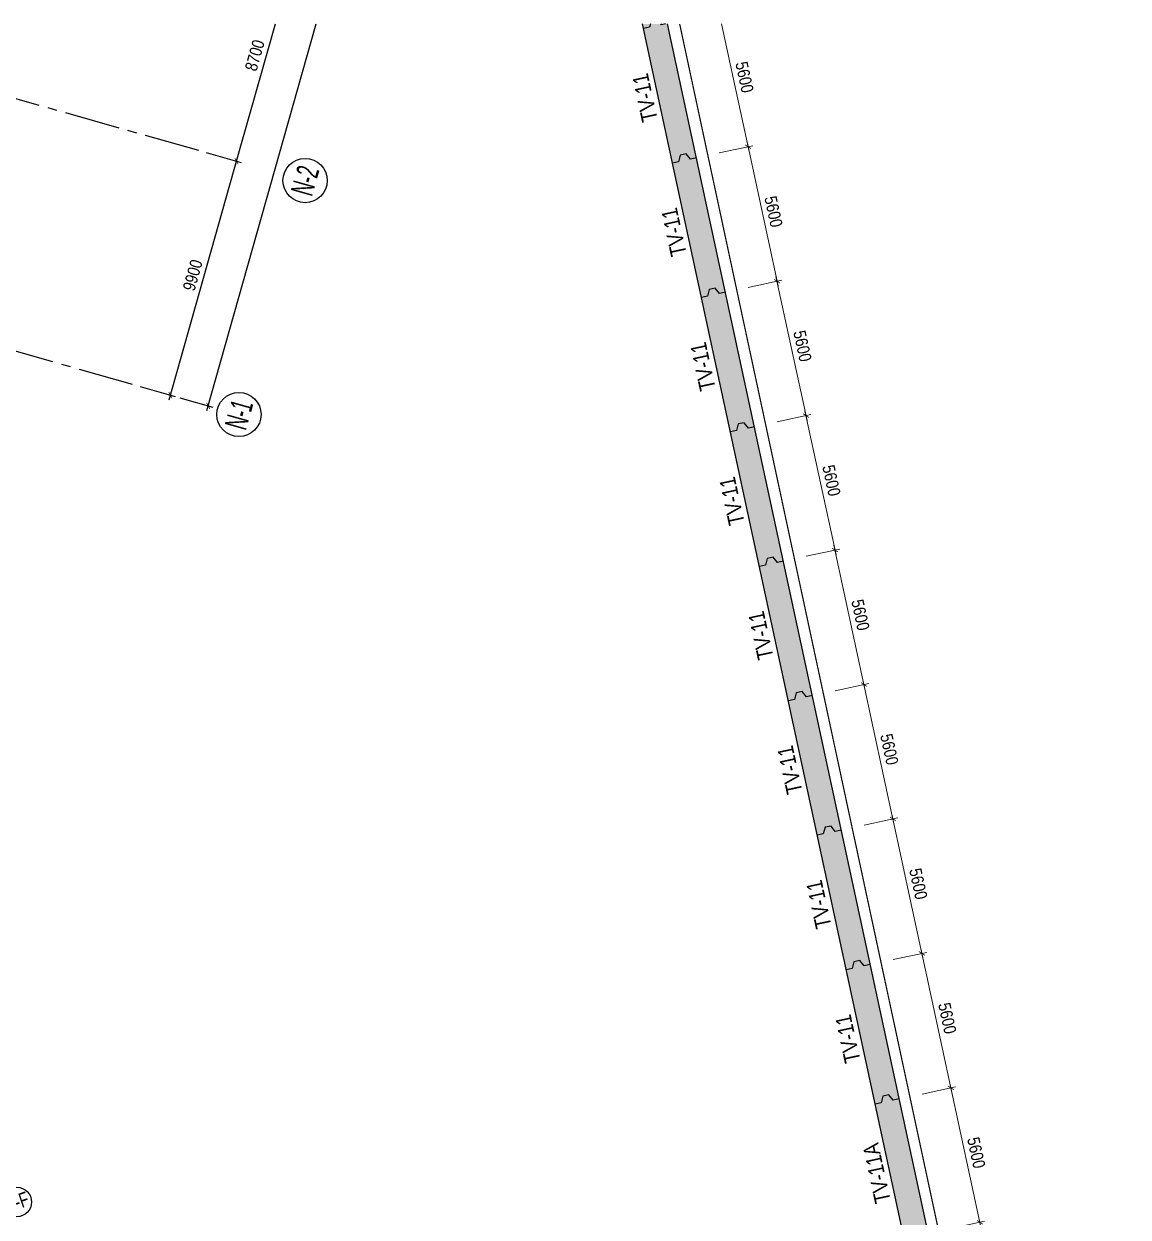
# Model space of a CAD drawing. Header units: millimetres. Extents: x 489377 to 1074388, y -818569 to -310551.
# Drawn here: x 587866 to 632844, y -359139 to -310551 of the extents above; entities that cross this region are included whole.
import ezdxf
from ezdxf.enums import TextEntityAlignment as Align
from ezdxf.xclip import XClip

# ---------------------------------------------------------------- set-up
doc = ezdxf.new("R2010")
doc.units = ezdxf.units.MM
doc.header["$LTSCALE"] = 100
doc.header["$XCLIPFRAME"] = 0
doc.header["$PDMODE"] = 32
doc.header["$PDSIZE"] = 2.5
for name, pattern in [('CENTER2', [1.125, 0.75, -0.125, 0.125, -0.125]), ('DASHDOT', [1, 0.5, -0.25, 0, -0.25]), ('DASHED', [4.5, 3, -1.5])]:
    doc.linetypes.add(name, pattern=pattern)
for name, color, linetype in [('A-GRID-SYM', 50, 'Continuous'), ('ccu11-Dim', 8, 'Continuous'), ('ccu11-Khuat', 9, 'DASHED'), ('ccu12-Hatch', 250, 'Continuous'), ('ccu12-Truc', 13, 'CENTER2'), ('KC-Betong', 6, 'Continuous'), ('KT-Dim', 8, 'Continuous'), ('Xref_ST_MBDV Cot vach 30.7.2022$0$Xref_ST_MBDV Cot vach 30.7.2022|Xref_ST_MBDV Cot vach 30.7.2022|Xref_ST_MBDV Cot vach 30.7.2022|Xref_ST_MBDV Cot vach 30.7.2022|A-CORE-OTLN', 2, 'Continuous'), ('Xref_ST_MBDV Cot vach 30.7.2022$0$Xref_ST_MBDV Cot vach 30.7.2022|Xref_ST_MBDV Cot vach 30.7.2022|Xref_ST_MBDV Cot vach 30.7.2022|Xref_ST_MBDV Cot vach 30.7.2022|ccu12-Thay', 7, 'Continuous'), ('Xref_ST_MBDV Cot vach 30.7.2022|Xref_ST_MBDV Cot vach 30.7.2022|Xref_ST_MBDV Cot vach 30.7.2022|Xref_ST_MBDV Cot vach 30.7.2022|A-GRID-SYM', 50, 'Continuous')]:
    doc.layers.add(name, color=color, linetype=linetype)
doc.layers.add('ccu12-Tencaukien', color=9, linetype='Continuous', lineweight=15)
doc.styles.add('Arial', font='arial_0.ttf', dxfattribs={"width": 0.7})
doc.styles.add('Arial Narrow', font='ARIALN.TTF')
doc.styles.add('HBA-Text', font='GOTHIC.TTF')
doc.dimstyles.new('ccu12-200', dxfattribs={"dimscale": 200, "dimtxt": 2.5, "dimasz": 1, "dimexe": 1, "dimexo": 2, "dimgap": 1, "dimtad": 1, "dimdec": 0, "dimdsep": 46, "dimtxsty": 'Arial Narrow', "dimblk": 'ARCHTICK', "dimcen": -1, "dimdle": 1, "dimclrd": 256, "dimclre": 256, "dimclrt": 3, "dimadec": 0, "dimazin": 2, "dimtfac": 0.1, "dimtdec": 0, "dimtmove": 0, "dimatfit": 1, "dimldrblk": 'ARCHTICK', "dimfxl": 0, "dimtvp": 0.833333, "dimtolj": 1, "dimtzin": 12, "dimarcsym": 0})

# ---------------------------------------------------------------- blocks, each defined once
blk = doc.blocks.new('_ARCHTICK')
at = {"color": 0, "linetype": 'ByBlock', "const_width": 0.15}
blk.add_lwpolyline([(-0.5, -0.5), (0.5, 0.5)], dxfattribs=at)
blk = doc.blocks.new('*D247')
at = {"layer": 'ccu11-Dim', "lineweight": -2, "ltscale": 0.5, "transparency": 16777216}
for p, q in [((-1923, 48898), (-554, 49193)), ((473, 43481), (-792, 49347)), ((-743, 43424), (626, 43719))]:
    blk.add_line(p, q, dxfattribs=at)
at = {"layer": 'Defpoints', "color": 0, "ltscale": 0.5, "transparency": 16777216}
for p in [(-750, 49151), (-2314, 48814), (-1134, 43340)]:
    blk.add_point(p, dxfattribs=at)
at = {"layer": 'ccu11-Dim', "lineweight": -2, "ltscale": 0.5, "transparency": 16777216, "xscale": 200, "yscale": 200, "zscale": 200}
for p, rotation in [((-750, 49151), 102.1642570587989), ((430, 43677), 282.1642570587989)]:
    blk.add_blockref('_ARCHTICK', p, dxfattribs=dict(at, rotation=rotation))
at = {"layer": 'ccu11-Dim', "color": 3, "ltscale": 0.5, "transparency": 16777216, "insert": (286, 46510), "char_height": 500, "attachment_point": 5, "rotation": 282.1643, "style": 'Arial Narrow', "bg_fill": 3, "box_fill_scale": 1.1, "bg_fill_color": 256, "bg_fill_true_color": 13158600, "bg_fill_transparency": 0}
blk.add_mtext('\\A1;5600', dxfattribs=at)
blk = doc.blocks.new('*D248')
at = {"layer": 'ccu11-Dim', "lineweight": -2, "ltscale": 0.5, "transparency": 16777216}
for p, q in [((-3103, 54373), (-1734, 54668)), ((-707, 48956), (-1972, 54821)), ((-1923, 48898), (-554, 49193))]:
    blk.add_line(p, q, dxfattribs=at)
at = {"layer": 'Defpoints', "color": 0, "ltscale": 0.5, "transparency": 16777216}
for p in [(-1930, 54625), (-3494, 54288), (-2314, 48814)]:
    blk.add_point(p, dxfattribs=at)
at = {"layer": 'ccu11-Dim', "lineweight": -2, "ltscale": 0.5, "transparency": 16777216, "xscale": 200, "yscale": 200, "zscale": 200}
for p, rotation in [((-1930, 54625), 102.1642570587989), ((-750, 49151), 282.1642570587989)]:
    blk.add_blockref('_ARCHTICK', p, dxfattribs=dict(at, rotation=rotation))
at = {"layer": 'ccu11-Dim', "color": 3, "ltscale": 0.5, "transparency": 16777216, "insert": (-894, 51984), "char_height": 500, "attachment_point": 5, "rotation": 282.1643, "style": 'Arial Narrow', "bg_fill": 3, "box_fill_scale": 1.1, "bg_fill_color": 256, "bg_fill_true_color": 13158600, "bg_fill_transparency": 0}
blk.add_mtext('\\A1;5600', dxfattribs=at)
blk = doc.blocks.new('*D249')
at = {"layer": 'ccu11-Dim', "lineweight": -2, "ltscale": 0.5, "transparency": 16777216}
for p, q in [((-1887, 54430), (-3152, 60295)), ((-4283, 59847), (-2914, 60142)), ((-3103, 54373), (-1734, 54668))]:
    blk.add_line(p, q, dxfattribs=at)
at = {"layer": 'Defpoints', "color": 0, "ltscale": 0.5, "transparency": 16777216}
for p in [(-3110, 60100), (-4674, 59763), (-3494, 54288)]:
    blk.add_point(p, dxfattribs=at)
at = {"layer": 'ccu11-Dim', "lineweight": -2, "ltscale": 0.5, "transparency": 16777216, "xscale": 200, "yscale": 200, "zscale": 200}
for p, rotation in [((-3110, 60100), 102.1642570587989), ((-1930, 54625), 282.1642570587989)]:
    blk.add_blockref('_ARCHTICK', p, dxfattribs=dict(at, rotation=rotation))
at = {"layer": 'ccu11-Dim', "color": 3, "ltscale": 0.5, "transparency": 16777216, "insert": (-2074, 57459), "char_height": 500, "attachment_point": 5, "rotation": 282.1643, "style": 'Arial Narrow', "bg_fill": 3, "box_fill_scale": 1.1, "bg_fill_color": 256, "bg_fill_true_color": 13158600, "bg_fill_transparency": 0}
blk.add_mtext('\\A1;5600', dxfattribs=at)
blk = doc.blocks.new('*D250')
at = {"layer": 'ccu11-Dim', "lineweight": -2, "ltscale": 0.5, "transparency": 16777216}
for p, q in [((-5463, 65321), (-4094, 65616)), ((-3067, 59904), (-4332, 65769)), ((-4283, 59847), (-2914, 60142))]:
    blk.add_line(p, q, dxfattribs=at)
at = {"layer": 'Defpoints', "color": 0, "ltscale": 0.5, "transparency": 16777216}
for p in [(-5854, 65237), (-4290, 65574), (-4674, 59763)]:
    blk.add_point(p, dxfattribs=at)
at = {"layer": 'ccu11-Dim', "lineweight": -2, "ltscale": 0.5, "transparency": 16777216, "xscale": 200, "yscale": 200, "zscale": 200}
for p, rotation in [((-4290, 65574), 102.1642570587989), ((-3110, 60100), 282.1642570587989)]:
    blk.add_blockref('_ARCHTICK', p, dxfattribs=dict(at, rotation=rotation))
at = {"layer": 'ccu11-Dim', "color": 3, "ltscale": 0.5, "transparency": 16777216, "insert": (-3254, 62933), "char_height": 500, "attachment_point": 5, "rotation": 282.1643, "style": 'Arial Narrow', "bg_fill": 3, "box_fill_scale": 1.1, "bg_fill_color": 256, "bg_fill_true_color": 13158600, "bg_fill_transparency": 0}
blk.add_mtext('\\A1;5600', dxfattribs=at)
blk = doc.blocks.new('*D251')
at = {"layer": 'ccu11-Dim', "lineweight": -2, "ltscale": 0.5, "transparency": 16777216}
for p, q in [((-6643, 70795), (-5274, 71090)), ((-4247, 65378), (-5512, 71244)), ((-5463, 65321), (-4094, 65616))]:
    blk.add_line(p, q, dxfattribs=at)
at = {"layer": 'Defpoints', "color": 0, "ltscale": 0.5, "transparency": 16777216}
for p in [(-5470, 71048), (-7034, 70711), (-5854, 65237)]:
    blk.add_point(p, dxfattribs=at)
at = {"layer": 'ccu11-Dim', "lineweight": -2, "ltscale": 0.5, "transparency": 16777216, "xscale": 200, "yscale": 200, "zscale": 200}
for p, rotation in [((-5470, 71048), 102.1642570587989), ((-4290, 65574), 282.1642570587989)]:
    blk.add_blockref('_ARCHTICK', p, dxfattribs=dict(at, rotation=rotation))
at = {"layer": 'ccu11-Dim', "color": 3, "ltscale": 0.5, "transparency": 16777216, "insert": (-4434, 68407), "char_height": 500, "attachment_point": 5, "rotation": 282.1643, "style": 'Arial Narrow', "bg_fill": 3, "box_fill_scale": 1.1, "bg_fill_color": 256, "bg_fill_true_color": 13158600, "bg_fill_transparency": 0}
blk.add_mtext('\\A1;5600', dxfattribs=at)
blk = doc.blocks.new('*D252')
at = {"layer": 'ccu11-Dim', "lineweight": -2, "ltscale": 0.5, "transparency": 16777216}
for p, q in [((-7823, 76270), (-6454, 76565)), ((-5427, 70853), (-6692, 76718)), ((-6643, 70795), (-5274, 71090))]:
    blk.add_line(p, q, dxfattribs=at)
at = {"layer": 'Defpoints', "color": 0, "ltscale": 0.5, "transparency": 16777216}
for p in [(-6650, 76523), (-8214, 76185), (-7034, 70711)]:
    blk.add_point(p, dxfattribs=at)
at = {"layer": 'ccu11-Dim', "lineweight": -2, "ltscale": 0.5, "transparency": 16777216, "xscale": 200, "yscale": 200, "zscale": 200}
for p, rotation in [((-6650, 76523), 102.1642570587989), ((-5470, 71048), 282.1642570587989)]:
    blk.add_blockref('_ARCHTICK', p, dxfattribs=dict(at, rotation=rotation))
at = {"layer": 'ccu11-Dim', "color": 3, "ltscale": 0.5, "transparency": 16777216, "insert": (-5614, 73881), "char_height": 500, "attachment_point": 5, "rotation": 282.1643, "style": 'Arial Narrow', "bg_fill": 3, "box_fill_scale": 1.1, "bg_fill_color": 256, "bg_fill_true_color": 13158600, "bg_fill_transparency": 0}
blk.add_mtext('\\A1;5600', dxfattribs=at)
blk = doc.blocks.new('*D253')
at = {"layer": 'ccu11-Dim', "lineweight": -2, "ltscale": 0.5, "transparency": 16777216}
for p, q in [((-6607, 76327), (-7872, 82192)), ((-9003, 81744), (-7634, 82039)), ((-7823, 76270), (-6454, 76565))]:
    blk.add_line(p, q, dxfattribs=at)
at = {"layer": 'Defpoints', "color": 0, "ltscale": 0.5, "transparency": 16777216}
for p in [(-9394, 81660), (-7830, 81997), (-8214, 76185)]:
    blk.add_point(p, dxfattribs=at)
at = {"layer": 'ccu11-Dim', "lineweight": -2, "ltscale": 0.5, "transparency": 16777216, "xscale": 200, "yscale": 200, "zscale": 200}
for p, rotation in [((-7830, 81997), 102.1642570587989), ((-6650, 76523), 282.1642570587989)]:
    blk.add_blockref('_ARCHTICK', p, dxfattribs=dict(at, rotation=rotation))
at = {"layer": 'ccu11-Dim', "color": 3, "ltscale": 0.5, "transparency": 16777216, "insert": (-6794, 79356), "char_height": 500, "attachment_point": 5, "rotation": 282.1643, "style": 'Arial Narrow', "bg_fill": 3, "box_fill_scale": 1.1, "bg_fill_color": 256, "bg_fill_true_color": 13158600, "bg_fill_transparency": 0}
blk.add_mtext('\\A1;5600', dxfattribs=at)
blk = doc.blocks.new('*D254')
at = {"layer": 'ccu11-Dim', "lineweight": -2, "ltscale": 0.5, "transparency": 16777216}
for p, q in [((-10183, 87218), (-8814, 87513)), ((-7787, 81801), (-9052, 87667)), ((-9003, 81744), (-7634, 82039))]:
    blk.add_line(p, q, dxfattribs=at)
at = {"layer": 'Defpoints', "color": 0, "ltscale": 0.5, "transparency": 16777216}
for p in [(-9010, 87471), (-10574, 87134), (-9394, 81660)]:
    blk.add_point(p, dxfattribs=at)
at = {"layer": 'ccu11-Dim', "lineweight": -2, "ltscale": 0.5, "transparency": 16777216, "xscale": 200, "yscale": 200, "zscale": 200}
for p, rotation in [((-9010, 87471), 102.1642570587989), ((-7830, 81997), 282.1642570587989)]:
    blk.add_blockref('_ARCHTICK', p, dxfattribs=dict(at, rotation=rotation))
at = {"layer": 'ccu11-Dim', "color": 3, "ltscale": 0.5, "transparency": 16777216, "insert": (-7974, 84830), "char_height": 500, "attachment_point": 5, "rotation": 282.1643, "style": 'Arial Narrow', "bg_fill": 3, "box_fill_scale": 1.1, "bg_fill_color": 256, "bg_fill_true_color": 13158600, "bg_fill_transparency": 0}
blk.add_mtext('\\A1;5600', dxfattribs=at)
blk = doc.blocks.new('*D255')
at = {"layer": 'ccu11-Dim', "lineweight": -2, "ltscale": 0.5, "transparency": 16777216}
for p, q in [((-11363, 92692), (-9994, 92987)), ((-8967, 87276), (-10232, 93141)), ((-10183, 87218), (-8814, 87513))]:
    blk.add_line(p, q, dxfattribs=at)
at = {"layer": 'Defpoints', "color": 0, "ltscale": 0.5, "transparency": 16777216}
for p in [(-10190, 92945), (-11754, 92608), (-10574, 87134)]:
    blk.add_point(p, dxfattribs=at)
at = {"layer": 'ccu11-Dim', "lineweight": -2, "ltscale": 0.5, "transparency": 16777216, "xscale": 200, "yscale": 200, "zscale": 200}
for p, rotation in [((-10190, 92945), 102.1642570587989), ((-9010, 87471), 282.1642570587989)]:
    blk.add_blockref('_ARCHTICK', p, dxfattribs=dict(at, rotation=rotation))
at = {"layer": 'ccu11-Dim', "color": 3, "ltscale": 0.5, "transparency": 16777216, "insert": (-9155, 90304), "char_height": 500, "attachment_point": 5, "rotation": 282.1643, "style": 'Arial Narrow', "bg_fill": 3, "box_fill_scale": 1.1, "bg_fill_color": 256, "bg_fill_true_color": 13158600, "bg_fill_transparency": 0}
blk.add_mtext('\\A1;5600', dxfattribs=at)
blk = doc.blocks.new('GRID-SYM-flat-103')
at = {"layer": 'Xref_ST_MBDV Cot vach 30.7.2022|Xref_ST_MBDV Cot vach 30.7.2022|Xref_ST_MBDV Cot vach 30.7.2022|Xref_ST_MBDV Cot vach 30.7.2022|A-GRID-SYM'}
blk.add_circle((0, 0, 0), 900, dxfattribs=at)
at = {"layer": 'Xref_ST_MBDV Cot vach 30.7.2022|Xref_ST_MBDV Cot vach 30.7.2022|Xref_ST_MBDV Cot vach 30.7.2022|Xref_ST_MBDV Cot vach 30.7.2022|A-GRID-SYM', "style": 'HBA-Text'}
blk.add_attdef('GRID', text='', height=900, rotation=19.04714, dxfattribs=at).set_placement((0, 0, 0), align=Align.MIDDLE_CENTER)
blk = doc.blocks.new('*D144')
at = {"layer": 'Defpoints', "color": 0, "transparency": 16777216}
for p in [(1279246, -468554, 0), (1290842, -497240), (1289329, -497763, 0)]:
    blk.add_point(p, dxfattribs=at)
at = {"layer": 'KT-Dim', "lineweight": -2, "transparency": 16777216}
for p, q in [((1280693, -467843), (1290907, -497429)), ((1279624, -468423), (1280947, -467967)), ((1289708, -497632), (1291031, -497175))]:
    blk.add_line(p, q, dxfattribs=at)
at = {"layer": 'KT-Dim', "lineweight": -2, "transparency": 16777216, "xscale": 200, "yscale": 200, "zscale": 200}
for p, rotation in [((1280758, -468032), 109.0471074744618), ((1290842, -497240), 289.0471074744618)]:
    blk.add_blockref('_ARCHTICK', p, dxfattribs=dict(at, rotation=rotation))
at = {"layer": 'KT-Dim', "color": 3, "transparency": 16777216, "insert": (1286230, -482488), "char_height": 500, "attachment_point": 5, "rotation": 289.0471, "style": 'Arial Narrow'}
blk.add_mtext('\\A1;30900', dxfattribs=at)
blk = doc.blocks.new('GRID-SYM-flat-229')
at = {"layer": 'A-GRID-SYM', "ltscale": 0.5}
blk.add_circle((0, 0), 900, dxfattribs=at)
at = {"layer": 'A-GRID-SYM', "style": 'HBA-Text'}
blk.add_attdef('GRID', text='', height=900, rotation=74.2212, dxfattribs=at).set_placement((0, 0), align=Align.MIDDLE_CENTER)
blk = doc.blocks.new('GRID-SYM-flat-233')
at = {"layer": 'A-GRID-SYM', "ltscale": 0.5}
blk.add_circle((0, 0), 900, dxfattribs=at)
at = {"layer": 'A-GRID-SYM', "style": 'HBA-Text'}
blk.add_attdef('GRID', text='', height=900, rotation=74.2212, dxfattribs=at).set_placement((0, 0), align=Align.MIDDLE_CENTER)
blk = doc.blocks.new('*D109')
at = {"layer": 'ccu11-Dim', "lineweight": -2, "ltscale": 0.5, "transparency": 16777216}
for p, q in [((1106397, -750187), (1107824, -750590)), ((1105212, -759101), (1107686, -750343)), ((1104031, -758559), (1105459, -758962))]:
    blk.add_line(p, q, dxfattribs=at)
at = {"layer": 'Defpoints', "color": 0, "ltscale": 0.5, "transparency": 16777216}
for p in [(1106012, -750078, 0), (1107632, -750536), (1103646, -758450, 0)]:
    blk.add_point(p, dxfattribs=at)
at = {"layer": 'ccu11-Dim', "lineweight": -2, "ltscale": 0.5, "transparency": 16777216, "xscale": 200, "yscale": 200, "zscale": 200}
for p, rotation in [((1107632, -750536), 74.22121918342351), ((1105266, -758908), 254.2212191834235)]:
    blk.add_blockref('_ARCHTICK', p, dxfattribs=dict(at, rotation=rotation))
at = {"layer": 'ccu11-Dim', "color": 3, "ltscale": 0.5, "transparency": 16777216, "insert": (1106011, -754598), "char_height": 500, "attachment_point": 5, "rotation": 74.2212, "style": 'Arial Narrow', "bg_fill": 3, "box_fill_scale": 1.1, "bg_fill_color": 256, "bg_fill_true_color": 13158600, "bg_fill_transparency": 0}
blk.add_mtext('\\A1;8700', dxfattribs=at)
blk = doc.blocks.new('*D110')
at = {"layer": 'ccu11-Dim', "lineweight": -2, "ltscale": 0.5, "transparency": 16777216}
for p, q in [((1102520, -768627), (1105321, -758716)), ((1104031, -758559), (1105459, -758962)), ((1101339, -768086), (1102767, -768489))]:
    blk.add_line(p, q, dxfattribs=at)
at = {"layer": 'Defpoints', "color": 0, "ltscale": 0.5, "transparency": 16777216}
for p in [(1103646, -758450, 0), (1105266, -758908), (1100954, -767977, 0)]:
    blk.add_point(p, dxfattribs=at)
at = {"layer": 'ccu11-Dim', "lineweight": -2, "ltscale": 0.5, "transparency": 16777216, "xscale": 200, "yscale": 200, "zscale": 200}
for p, rotation in [((1105266, -758908), 74.22121918342351), ((1102574, -768435), 254.2212191834235)]:
    blk.add_blockref('_ARCHTICK', p, dxfattribs=dict(at, rotation=rotation))
at = {"layer": 'ccu11-Dim', "color": 3, "ltscale": 0.5, "transparency": 16777216, "insert": (1103482, -763548), "char_height": 500, "attachment_point": 5, "rotation": 74.2212, "style": 'Arial Narrow', "bg_fill": 3, "box_fill_scale": 1.1, "bg_fill_color": 256, "bg_fill_true_color": 13158600, "bg_fill_transparency": 0}
blk.add_mtext('\\A1;9900', dxfattribs=at)
blk = doc.blocks.new('*D111')
at = {"layer": 'ccu11-Dim', "lineweight": -2, "ltscale": 0.5, "transparency": 16777216}
for p, q in [((1123136, -697140), (1124483, -697520)), ((1104059, -769062), (1124345, -697274)), ((1102959, -768544), (1104306, -768924))]:
    blk.add_line(p, q, dxfattribs=at)
at = {"layer": 'Defpoints', "color": 0, "ltscale": 0.5, "transparency": 16777216}
for p in [(1122751, -697031), (1124291, -697466), (1102574, -768435)]:
    blk.add_point(p, dxfattribs=at)
at = {"layer": 'ccu11-Dim', "lineweight": -2, "ltscale": 0.5, "transparency": 16777216, "xscale": 200, "yscale": 200, "zscale": 200}
for p, rotation in [((1124291, -697466), 74.22121918342351), ((1104114, -768870), 254.2212191834235)]:
    blk.add_blockref('_ARCHTICK', p, dxfattribs=dict(at, rotation=rotation))
at = {"layer": 'ccu11-Dim', "color": 3, "ltscale": 0.5, "transparency": 16777216, "insert": (1113764, -733044), "char_height": 500, "attachment_point": 5, "rotation": 74.2212, "style": 'Arial Narrow', "bg_fill": 3, "box_fill_scale": 1.1, "bg_fill_color": 256, "bg_fill_true_color": 13158600, "bg_fill_transparency": 0}
blk.add_mtext('\\A1;74200', dxfattribs=at)
blk = doc.blocks.new('Grid-ST-flat-3')
at = {"layer": 'KT-Dim'}
ref = blk.add_blockref('GRID-SYM-flat-103', (376456.4, -54726, 0.1), dxfattribs=dict(at, xscale=0.6666666666666666, yscale=0.6666666666666666, zscale=0.6666666666666666))
ref.add_attrib('GRID', 'S-F', dxfattribs={"layer": 'Xref_ST_MBDV Cot vach 30.7.2022|Xref_ST_MBDV Cot vach 30.7.2022|Xref_ST_MBDV Cot vach 30.7.2022|Xref_ST_MBDV Cot vach 30.7.2022|A-GRID-SYM', "height": 600, "rotation": 19, "style": 'HBA-Text', "width": 0.75}).set_placement((376456.4, -54726, 0.1), align=Align.MIDDLE_CENTER)
dim = blk.add_linear_dim(base=(379299.7, -66025.7, 0.1), p1=(367703.9, -37339.3, 0.1), p2=(377787.3, -66547.8, 0.1), angle=109.04711, dimstyle='ccu12-200', dxfattribs=at)
dim.commit()
dim.dimension.update_dxf_attribs({"geometry": '*D144', "text_midpoint": (374688, -51272.9, 0.1), "insert": (-911542.2, 431214.7)})
blk = doc.blocks.new('LUOI TRUC-NT1')
at = {"layer": 'ccu12-Truc', "ltscale": 30}
for p, q in [((10837.3, 7225.3), (-19018.6, 15661.8)), ((8145.2, -2301.6), (-21710.7, 6134.8))]:
    blk.add_line(p, q, dxfattribs=at)
at = {"layer": 'KC-Betong', "ltscale": 0.5}
ref = blk.add_blockref('GRID-SYM-flat-233', (15167.7, 6001.7), dxfattribs=at)
ref.add_attrib('GRID', 'N-2', dxfattribs={"layer": 'A-GRID-SYM', "height": 900, "rotation": 74.22122, "style": 'HBA-Text', "width": 0.6}).set_placement((15167.7, 6001.7), align=Align.MIDDLE_CENTER)
ref = blk.add_blockref('GRID-SYM-flat-229', (12475.7, -3525), dxfattribs=at)
ref.add_attrib('GRID', 'N-1', dxfattribs={"layer": 'A-GRID-SYM', "height": 900, "rotation": 74.22122, "style": 'HBA-Text', "width": 0.6}).set_placement((12475.7, -3525), align=Align.MIDDLE_CENTER)
at = {"layer": 'ccu11-Dim', "ltscale": 0.5}
dim = blk.add_linear_dim(base=(14742.8, 15162.4), p1=(10757, 7248, 0), p2=(13122.7, 15620.2, 0), angle=74.22122, dimstyle='ccu12-200', override={"dimfxl": 150, "dimtfill": 1}, dxfattribs=at)
dim.commit()
dim.dimension.update_dxf_attribs({"geometry": '*D109', "text_midpoint": (13121.8, 11100.1), "insert": (-1092889.1, 765698.3)})
dim = blk.add_linear_dim(base=(12377, 6790.3), p1=(8065, -2278.7, 0), p2=(10757, 7248, 0), angle=74.22122, dimstyle='ccu12-200', override={"dimfxl": 150, "dimtfill": 1}, dxfattribs=at)
dim.commit()
dim.dimension.update_dxf_attribs({"geometry": '*D110', "text_midpoint": (10592.9, 2150.7), "insert": (-1092889.1, 765698.3)})
dim = blk.add_linear_dim(base=(31401.4, 68232.3), p1=(9685, -2736.5), p2=(29861.7, 68667.4), angle=74.22122, dimstyle='ccu12-200', override={"dimfxl": 150, "dimtfill": 1}, dxfattribs=at)
dim.commit()
dim.dimension.update_dxf_attribs({"geometry": '*D111', "text_midpoint": (20874.9, 32654.2), "insert": (-1092889.1, 765698.3)})
blk = doc.blocks.new('220908_DWall Plan')
at = {"layer": 'Xref_ST_MBDV Cot vach 30.7.2022$0$Xref_ST_MBDV Cot vach 30.7.2022|Xref_ST_MBDV Cot vach 30.7.2022|Xref_ST_MBDV Cot vach 30.7.2022|Xref_ST_MBDV Cot vach 30.7.2022|ccu12-Thay', "ltscale": 10}
blk.add_lwpolyline([(-12291.3, 92492.3), (-12535.5, 92439.6), (-12710.5, 92657.8), (-12955.1, 92605.1), (-13024.6, 92334.2), (-13268.8, 92281.6)], dxfattribs=at)
at = {"layer": 'ccu12-Tencaukien', "color": 2, "style": 'Arial', "width": 0.8}
for s, p in [('TV-11', (-6991.4, 62163.5)), ('TV-11', (-5811.4, 56689.2)), ('TV-11', (-4631.4, 51215)), ('TV-11A', (-3451.4, 45740.7))]:
    blk.add_text(s, height=650, rotation=102.16426, dxfattribs=at).set_placement(p, align=Align.CENTER)
at = {"layer": 'ccu11-Dim', "ltscale": 0.5}
dim = blk.add_linear_dim(base=(-749.5, 49151.2), p1=(-1133.6, 43339.8), p2=(-2313.6, 48814), angle=102.16426, dimstyle='ccu12-200', override={"dimzin": 0, "dimtmove": 1, "dimfxl": 150, "dimtfill": 1}, dxfattribs=at)
dim.commit()
dim.dimension.update_dxf_attribs({"geometry": '*D247', "text_midpoint": (285.5, 46510)})
dim = blk.add_linear_dim(base=(-1929.5, 54625.5), p1=(-2313.6, 48814), p2=(-3493.6, 54288.3), angle=102.16426, dimstyle='ccu12-200', override={"dimzin": 0, "dimtmove": 1, "dimfxl": 150, "dimtfill": 1}, dxfattribs=at)
dim.commit()
dim.dimension.update_dxf_attribs({"geometry": '*D248', "text_midpoint": (-894.5, 51984.3)})
at = {"layer": 'Xref_ST_MBDV Cot vach 30.7.2022$0$Xref_ST_MBDV Cot vach 30.7.2022|Xref_ST_MBDV Cot vach 30.7.2022|Xref_ST_MBDV Cot vach 30.7.2022|Xref_ST_MBDV Cot vach 30.7.2022|ccu12-Thay', "ltscale": 10}
blk.add_lwpolyline([(-2851.3, 48698.2), (-3095.5, 48645.5), (-3270.5, 48863.7), (-3515, 48811), (-3584.6, 48540.1), (-3828.8, 48487.4)], dxfattribs=at)
at = {"layer": 'ccu11-Dim', "ltscale": 0.5}
dim = blk.add_linear_dim(base=(-3109.5, 60099.7), p1=(-3493.6, 54288.3), p2=(-4673.6, 59762.6), angle=102.16426, dimstyle='ccu12-200', override={"dimzin": 0, "dimtmove": 1, "dimfxl": 150, "dimtfill": 1}, dxfattribs=at)
dim.commit()
dim.dimension.update_dxf_attribs({"geometry": '*D249', "text_midpoint": (-2074.5, 57458.5)})
at = {"layer": 'Xref_ST_MBDV Cot vach 30.7.2022$0$Xref_ST_MBDV Cot vach 30.7.2022|Xref_ST_MBDV Cot vach 30.7.2022|Xref_ST_MBDV Cot vach 30.7.2022|Xref_ST_MBDV Cot vach 30.7.2022|ccu12-Thay', "ltscale": 10}
blk.add_lwpolyline([(-4031.3, 54172.4), (-4275.5, 54119.8), (-4450.5, 54338), (-4695, 54285.3), (-4764.6, 54014.3), (-5008.8, 53961.7)], dxfattribs=at)
at = {"layer": 'ccu11-Dim', "ltscale": 0.5}
dim = blk.add_linear_dim(base=(-4289.5, 65574), p1=(-4673.6, 59762.6), p2=(-5853.6, 65236.8), angle=102.16426, dimstyle='ccu12-200', override={"dimzin": 0, "dimtmove": 1, "dimfxl": 150, "dimtfill": 1}, dxfattribs=at)
dim.commit()
dim.dimension.update_dxf_attribs({"geometry": '*D250', "text_midpoint": (-3254.5, 62932.8)})
at = {"layer": 'Xref_ST_MBDV Cot vach 30.7.2022$0$Xref_ST_MBDV Cot vach 30.7.2022|Xref_ST_MBDV Cot vach 30.7.2022|Xref_ST_MBDV Cot vach 30.7.2022|Xref_ST_MBDV Cot vach 30.7.2022|ccu12-Thay', "ltscale": 10}
blk.add_lwpolyline([(-5211.3, 59646.7), (-5455.5, 59594), (-5630.5, 59812.2), (-5875, 59759.5), (-5944.6, 59488.6), (-6188.8, 59436)], dxfattribs=at)
at = {"layer": 'ccu11-Dim', "ltscale": 0.5}
dim = blk.add_linear_dim(base=(-5469.6, 71048.3), p1=(-5853.6, 65236.8), p2=(-7033.6, 70711.1), angle=102.16426, dimstyle='ccu12-200', override={"dimzin": 0, "dimtmove": 1, "dimfxl": 150, "dimtfill": 1}, dxfattribs=at)
dim.commit()
dim.dimension.update_dxf_attribs({"geometry": '*D251', "text_midpoint": (-4434.5, 68407.1)})
at = {"layer": 'Xref_ST_MBDV Cot vach 30.7.2022$0$Xref_ST_MBDV Cot vach 30.7.2022|Xref_ST_MBDV Cot vach 30.7.2022|Xref_ST_MBDV Cot vach 30.7.2022|Xref_ST_MBDV Cot vach 30.7.2022|ccu12-Thay', "ltscale": 10}
blk.add_lwpolyline([(-6391.3, 65121), (-6635.5, 65068.3), (-6810.5, 65286.5), (-7055, 65233.8), (-7124.6, 64962.9), (-7368.8, 64910.2)], dxfattribs=at)
blk.add_blockref('Grid-ST-flat-3', (-415251.1, 99227.9, 0.1))
at = {"layer": 'ccu11-Dim', "ltscale": 0.5}
dim = blk.add_linear_dim(base=(-6649.6, 76522.5), p1=(-7033.6, 70711.1), p2=(-8213.6, 76185.4), angle=102.16426, dimstyle='ccu12-200', override={"dimzin": 0, "dimtmove": 1, "dimfxl": 150, "dimtfill": 1}, dxfattribs=at)
dim.commit()
dim.dimension.update_dxf_attribs({"geometry": '*D252', "text_midpoint": (-5614.5, 73881.3)})
at = {"layer": 'Xref_ST_MBDV Cot vach 30.7.2022$0$Xref_ST_MBDV Cot vach 30.7.2022|Xref_ST_MBDV Cot vach 30.7.2022|Xref_ST_MBDV Cot vach 30.7.2022|Xref_ST_MBDV Cot vach 30.7.2022|ccu12-Thay', "ltscale": 10}
blk.add_lwpolyline([(-7571.3, 70595.2), (-7815.5, 70542.6), (-7990.5, 70760.8), (-8235, 70708.1), (-8304.6, 70437.1), (-8548.8, 70384.5)], dxfattribs=at)
at = {"layer": 'ccu11-Dim', "ltscale": 0.5}
dim = blk.add_linear_dim(base=(-7829.6, 81996.8), p1=(-8213.6, 76185.4), p2=(-9393.6, 81659.6), angle=102.16426, dimstyle='ccu12-200', override={"dimzin": 0, "dimtmove": 1, "dimfxl": 150, "dimtfill": 1}, dxfattribs=at)
dim.commit()
dim.dimension.update_dxf_attribs({"geometry": '*D253', "text_midpoint": (-6794.5, 79355.6)})
at = {"layer": 'Xref_ST_MBDV Cot vach 30.7.2022$0$Xref_ST_MBDV Cot vach 30.7.2022|Xref_ST_MBDV Cot vach 30.7.2022|Xref_ST_MBDV Cot vach 30.7.2022|Xref_ST_MBDV Cot vach 30.7.2022|ccu12-Thay', "ltscale": 10}
blk.add_lwpolyline([(-8751.3, 76069.5), (-8995.5, 76016.8), (-9170.5, 76235), (-9415, 76182.3), (-9484.6, 75911.4), (-9728.8, 75858.8)], dxfattribs=at)
at = {"layer": 'ccu11-Dim', "ltscale": 0.5}
dim = blk.add_linear_dim(base=(-9009.6, 87471.1), p1=(-9393.6, 81659.6), p2=(-10573.6, 87133.9), angle=102.16426, dimstyle='ccu12-200', override={"dimzin": 0, "dimtmove": 1, "dimfxl": 150, "dimtfill": 1}, dxfattribs=at)
dim.commit()
dim.dimension.update_dxf_attribs({"geometry": '*D254', "text_midpoint": (-7974.5, 84829.9)})
at = {"layer": 'Xref_ST_MBDV Cot vach 30.7.2022$0$Xref_ST_MBDV Cot vach 30.7.2022|Xref_ST_MBDV Cot vach 30.7.2022|Xref_ST_MBDV Cot vach 30.7.2022|Xref_ST_MBDV Cot vach 30.7.2022|ccu12-Thay', "ltscale": 10}
blk.add_lwpolyline([(-9931.3, 81543.8), (-10175.5, 81491.1), (-10350.5, 81709.3), (-10595, 81656.6), (-10664.6, 81385.7), (-10908.8, 81333)], dxfattribs=at)
at = {"layer": 'ccu11-Dim', "ltscale": 0.5}
dim = blk.add_linear_dim(base=(-10189.6, 92945.3), p1=(-10573.6, 87133.9), p2=(-11753.6, 92608.2), angle=102.16426, dimstyle='ccu12-200', override={"dimzin": 0, "dimtmove": 1, "dimfxl": 150, "dimtfill": 1}, dxfattribs=at)
dim.commit()
dim.dimension.update_dxf_attribs({"geometry": '*D255', "text_midpoint": (-9154.5, 90304.1)})
at = {"layer": 'ccu12-Hatch', "ltscale": 0.5}
h = blk.add_hatch(dxfattribs=at)
h.set_pattern_fill('VATLIEU04', color=256, scale=50, pattern_type=2)
h.set_pattern_definition([(50, (-626373.33, 223416.3), (358.63009, -31.37607), [37.5, -412.5]), (355, (-626373.33, 223416.3), (-69.37567, 376.09607), [30, -330]), (100.4514, (-626343.45, 223413.7), (289.25469, 344.71977), [31.8701, -350.57106]), (46.1842, (-626373.33, 223516.3), (533.62052, -82.7595), [56.25, -618.75]), (96.6356, (-626328.87, 223509.4), (467.33135, 487.05894), [47.80514, -525.8565]), (351.1842, (-626373.33, 223516.3), (467.33097, 487.0593), [45, -495]), (21, (-626323.33, 223491.3), (298.45353, -201.30945), [37.5, -412.5]), (326, (-626323.33, 223491.3), (121.65767, 362.57502), [30, -330]), (71.4514, (-626298.46, 223474.54), (420.11131, 161.26525), [31.8701, -350.57106]), (37.5, (-626373.33, 223416.31), (6.079928, 166.446927), [0, -326, 0, -335, 0, -331.25]), (7.5, (-626373.33, 223416.31), (131.53477, 197.205856), [0, -191, 0, -318.5, 0, -126.25]), (327.5, (-626484.83, 223416.31), (266.911218, -11.277436), [0, -125, 0, -390, 0, -517.5]), (317.5, (-626534.83, 223416.31), (291.593085, 50.05249), [0, -162.5, 0, -259, 0, -367.5]), (45, (-626373.33, 223416.31), (-150.26019, 150.26019), []), (45, (-626373.33, 223477.56), (-150.26019, 150.26019), [])])
h.paths.add_polyline_path([(-122510.4, 58795.4), (-122033.7, 56036.3), (-122025.8, 55995.6), (-121435.2, 53258.6), (-121425.6, 53218.3), (-120722.3, 50508.1), (-120711, 50468.2), (-119896.1, 47789.5), (-119883.2, 47750.1), (-118958, 45107.4), (-118943.5, 45068.6), (-117909.8, 42466.4), (-117893.7, 42428.3), (-116753.1, 39871.1), (-116735.4, 39833.7), (-115489.9, 37325.9), (-115470.4, 37288.7), (-113949.2, 34524), (-113926.1, 34484.2), (-112465, 32095.7), (-112442.4, 32060.3), (-110882.3, 29735.2), (-110858.5, 29701.3), (-109203.6, 27442.8), (-109178.4, 27409.9), (-107431.4, 25221.8), (-107404.9, 25189.9), (-105568.8, 23076), (-105541, 23045.3), (-103618.9, 21009.2), (-103589.9, 20979.7), (-101585.2, 19024.9), (-101555, 18996.6), (-99471.1, 17126.5), (-99439.7, 17099.4), (-97280.2, 15317.2), (-97247.7, 15291.5), (-95016.3, 13600.1), (-94982.8, 13575.8), (-92683.3, 11978.3), (-92648.8, 11955.3), (-90285.1, 10454.4), (-90249.7, 10432.9), (-87825.9, 9031.1), (-87789.6, 9011.1), (-85309.8, 7710.8), (-85272.8, 7692.3), (-82741.3, 6495.8), (-82703.5, 6478.9), (-80124.7, 5388.2), (-80086.2, 5372.8), (-77464.5, 4389.8), (-77425.4, 4376.1), (-74765.2, 3502.4), (-74725.6, 3490.3), (-72031.5, 2727.6), (-71991.4, 2717.1), (-69268, 2066.5), (-69227.6, 2057.8), (-66479.6, 1520.5), (-66438.8, 1513.4), (-63670.9, 1090.4), (-63637.2, 1085.8), (-60856.6, 757.2), (-60844.4, 755.8), (-41353.3, -1307), (0, 0), (5993.1, 7667.3), (-23501.3, 144497.8), (-27624.7, 160190.9), (-41845.5, 164209.2), (-48082.3, 159482.1), (-71537, 141587.6), (-77499.2, 137277.8), (-78971.4, 133992.6), (-83075.5, 131026), (-86656.7, 130658.3), (-88925.9, 129018), (-91195.2, 127377.7), (-93464.4, 125737.4), (-93470.8, 125732.8), (-95729.2, 124077.6), (-95757.8, 124056), (-97965.7, 122333.9), (-98004.3, 122302.4), (-100138.8, 120490.2), (-100176.1, 120457.1), (-102233.4, 118557.8), (-102269.3, 118523.2), (-104245.9, 116540.1), (-104280.4, 116504.1), (-106173, 114440.6), (-106205.9, 114403.1), (-108011.2, 112262.8), (-108042.5, 112224.1), (-109757.4, 110010.7), (-109787.1, 109970.7), (-111408.7, 107688), (-111436.7, 107646.8), (-112962, 105298.7), (-112988.3, 105256.4), (-114414.8, 102847), (-114439.3, 102803.6), (-115764.6, 100337.1), (-115787.3, 100292.7), (-117009, 97773.3), (-117029.8, 97728.1), (-118145.9, 95160.1), (-118164.8, 95114), (-119173.3, 92501.9), (-119190.2, 92455.1), (-120089.4, 89803.4), (-120104.4, 89755.9), (-120892.7, 87069.1), (-120905.8, 87021), (-121581.8, 84303.9), (-121592.9, 84255.3), (-122155.5, 81512.4), (-122164.5, 81463.4), (-122612.8, 78699.5), (-122619.8, 78650.1), (-122952.9, 75870), (-122957.9, 75820.4), (-123175.3, 73028.9), (-123178.2, 72978.7), (-123278.4, 70180.4), (-123279.1, 70131.9), (-123266, 67331.9), (-123264.7, 67281.1), (-123132.9, 64484.2), (-123130.1, 64443.1), (-122883.3, 61654), (-122878.8, 61612.8), (-122516.6, 58836.3)])
h.paths.add_polyline_path([(-24474.2, 144265.3), (-28446.7, 159384), (-41638.3, 163111.5), (-47477, 158686.1), (-70940.7, 140784.7), (-76696.2, 136624.4), (-78168.4, 133339.2), (-82706.9, 130058.6), (-86288, 129690.9), (-88340.1, 128207.6), (-88223, 128045.5), (-90492.2, 126405.2), (-92761.4, 124764.9), (-95019.8, 123109.7), (-97227.7, 121387.7), (-99362.1, 119575.4), (-101419.4, 117676.1), (-103396, 115692.9), (-105288.6, 113629.4), (-107093.9, 111489.1), (-108808.8, 109275.7), (-110430.4, 106993.1), (-111955.7, 104645), (-113382.2, 102235.7), (-114707.5, 99769.1), (-115929.2, 97249.7), (-117045.3, 94681.8), (-118053.8, 92069.7), (-118953, 89418), (-119741.3, 86731.3), (-120417.3, 84014.1), (-120980, 81271.2), (-121428.3, 78507.4), (-121761.5, 75727.3), (-121978.9, 72935.7), (-122079.1, 70137.5), (-122066, 67337.5), (-121934.3, 64540.6), (-122134, 64531.2), (-121887.2, 61742.1), (-121525, 58965.6), (-121048.3, 56206.5), (-120457.7, 53469.5), (-119754.3, 50759.3), (-118939.4, 48080.5), (-118014.2, 45437.8), (-116980.4, 42835.6), (-115839.8, 40278.5), (-114594.3, 37770.7), (-113073.1, 35006), (-111612, 32617.5), (-110051.9, 30292.4), (-108396.9, 28033.8), (-106649.9, 25845.7), (-104813.8, 23731.8), (-102891.7, 21695.7), (-100887.1, 19740.8), (-98803.2, 17870.7), (-96643.7, 16088.4), (-94412.2, 14397.1), (-92112.7, 12799.5), (-89749, 11298.5), (-87325.2, 9896.7), (-84845.4, 8596.4), (-82314, 7399.9), (-79735.1, 6309.2), (-77113.4, 5326.2), (-74453.2, 4452.5), (-71759.1, 3689.8), (-69035.7, 3039.2), (-66287.7, 2501.9), (-63519.8, 2078.9), (-60739.2, 1750.2), (-41316.3, -305.3), (-499.5, 984.7), (4916.9, 7914.3)], flags=16)
at = {"layer": 'Xref_ST_MBDV Cot vach 30.7.2022$0$Xref_ST_MBDV Cot vach 30.7.2022|Xref_ST_MBDV Cot vach 30.7.2022|Xref_ST_MBDV Cot vach 30.7.2022|Xref_ST_MBDV Cot vach 30.7.2022|A-CORE-OTLN', "color": 6}
for points in [[(-41353.3, -1307), (0, 0), (5993.1, 7667.3), (-23501.3, 144497.8)], [(-41316.3, -305.3), (-499.5, 984.7), (4916.9, 7914.3), (-24474.2, 144265.3)]]:
    blk.add_lwpolyline(points, dxfattribs=at)
at = {"layer": 'Xref_ST_MBDV Cot vach 30.7.2022$0$Xref_ST_MBDV Cot vach 30.7.2022|Xref_ST_MBDV Cot vach 30.7.2022|Xref_ST_MBDV Cot vach 30.7.2022|Xref_ST_MBDV Cot vach 30.7.2022|ccu12-Thay', "ltscale": 10}
blk.add_lwpolyline([(-11111.3, 87018), (-11355.5, 86965.4), (-11530.5, 87183.6), (-11775.1, 87130.9), (-11844.6, 86859.9), (-12088.8, 86807.3)], dxfattribs=at)
at = {"layer": 'ccu11-Dim'}
blk.add_blockref('LUOI TRUC-NT1', (-42220.5, 80091.1), dxfattribs=at)
at = {"layer": 'ccu11-Khuat', "color": 1, "linetype": 'DASHDOT', "ltscale": 18, "const_width": 50}
blk.add_lwpolyline([(-22987.3, 144613.5), (-28513.5, 165720.5), (-36919.6, 168632.9), (-48422.9, 159930), (-71888.3, 142059.8), (-95520.4, 125009, 0.6850113), (-62310.1, 364.4), (-41523.2, -1853.9), (126.4, -574.1), (6443.7, 7493.4), (-22987.3, 144613.5)], format="xyb", close=True, dxfattribs=at)
at = {"layer": 'ccu12-Tencaukien', "color": 2, "style": 'Arial', "width": 0.8}
for p in [(-12891.5, 89534.8), (-11711.5, 84060.6), (-10531.5, 78586.3), (-9351.5, 73112), (-8171.4, 67637.8)]:
    blk.add_text('TV-11', height=650, rotation=102.16426, dxfattribs=at).set_placement(p, align=Align.CENTER)

msp = doc.modelspace()

# ---------------------------------------------------------------- block references
at = {"layer": 'ccu12-Tencaukien'}
ref = msp.add_blockref('220908_DWall Plan', (626373, -403026), dxfattribs=at)
XClip(ref).set_block_clipping_path([(-131661.2359303688, -22322.732380681), (12318.7632058876, 92474.8859781274)])

doc.saveas('drawing.dxf')
